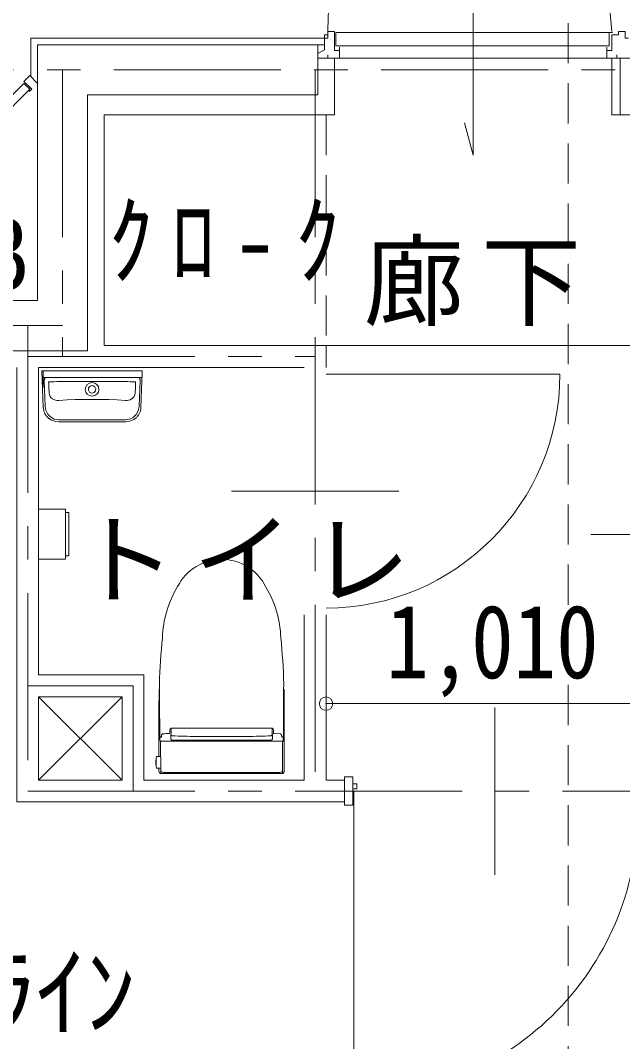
# Model space of a CAD drawing. Units: millimetres at full size; details may follow other scales. Extents: x -443943 to 462275, y -43546 to 79452.
# Drawn here: x -1579 to 223, y 51299 to 54354 of the extents above; entities that cross this region are included whole.
import ezdxf
from ezdxf.enums import TextEntityAlignment as Align

# ---------------------------------------------------------------- set-up
doc = ezdxf.new("R2010")
doc.units = ezdxf.units.MM
doc.header["$LTSCALE"] = 100
doc.header["$PDMODE"] = 32
doc.header["$PDSIZE"] = 40
doc.linetypes.add('CHAIN1', pattern=[8, 5, -1, 1, -1])
doc.linetypes.add('DASHED1', pattern=[1.8, 1.2, -0.6])
for name, color, linetype, lineweight in [('0-0_仕上', 4, 'Continuous', 9), ('4-0_仕上', 7, 'Continuous', 15), ('4-1_通り芯', 4, 'Continuous', 9), ('4-2_躯体', 3, 'Continuous', 20), ('4-3_建具', 4, 'Continuous', 9), ('4-4_寸法', 7, 'Continuous', 15), ('4-5_文字', 7, 'Continuous', 15), ('4-B_E-PANL', 1, 'Continuous', 18)]:
    doc.layers.add(name, color=color, linetype=linetype, lineweight=lineweight)
doc.styles.add('ＭＳ ゴシック', font='')
doc.styles.get('ＭＳ ゴシック').set_extended_font_data('MS Gothic')

msp = doc.modelspace()

# ---------------------------------------------------------------- linework, layer by layer
at = {"layer": '0-0_仕上', "color": 7, "lineweight": 15}
for p, q in [((-1550.8, 54188.5), (-1568.4, 54170.9)), ((-1527.4, 54165.2), (-1550.8, 54188.5)), ((-2177.4, 53556.2), (-1568.4, 54165.2)), ((-1568.4, 54170.9), (-1545.1, 54147.5)), ((-1568.4, 54165.2), (-1550.8, 54147.5)), ((-1550.8, 54147.5), (-2159.7, 53538.5)), ((-1545.1, 54147.5), (-1552.2, 54140.5))]:
    msp.add_line(p, q, dxfattribs=at)
at = {"layer": '0-0_仕上'}
for p, q in [((-1510.3, 53196.2), (-1514.2, 53305.7)), ((-1214.2, 53305.7), (-1514.2, 53305.7)), ((-1511.2, 53305.7), (-1511.2, 53255.6)), ((-1214.2, 53305.7), (-1214.8, 53288.6)), ((-1217.8, 53285.7), (-1510.6, 53285.7)), ((-1510.6, 53285.7), (-1510.6, 53285.7)), ((-1510.6, 53285.7), (-1510.6, 53285.7)), ((-1505.1, 53199.6), (-1507.8, 53277.4)), ((-1498.4, 53285.7), (-1498.5, 53285.7)), ((-1494.4, 53272.9), (-1494.1, 53264.3)), ((-1478.1, 53272.9), (-1494.4, 53272.9)), ((-1470, 53273), (-1478.1, 53272.9)), ((-1461.8, 53273), (-1470, 53273)), ((-1453.7, 53273), (-1461.8, 53273)), ((-1445.6, 53273), (-1453.7, 53273)), ((-1437.4, 53273.1), (-1445.6, 53273)), ((-1429.3, 53273.1), (-1437.4, 53273.1)), ((-1421.2, 53273.1), (-1429.3, 53273.1)), ((-1413, 53273.2), (-1421.2, 53273.1)), ((-1409, 53273.2), (-1413, 53273.2)), ((-1404.9, 53273.3), (-1409, 53273.2)), ((-1400.8, 53273.3), (-1404.9, 53273.3)), ((-1396.8, 53273.4), (-1400.8, 53273.3)), ((-1392.7, 53273.4), (-1396.8, 53273.4)), ((-1388.6, 53273.5), (-1392.7, 53273.4)), ((-1384.5, 53273.6), (-1388.6, 53273.5)), ((-1380.5, 53273.6), (-1384.5, 53273.6)), ((-1376.4, 53273.7), (-1380.5, 53273.6)), ((-1372.3, 53273.8), (-1376.4, 53273.7)), ((-1370.3, 53273.8), (-1372.3, 53273.8)), ((-1368.2, 53273.8), (-1370.3, 53273.8)), ((-1366.2, 53273.8), (-1368.2, 53273.8)), ((-1366.2, 53273.8), (-1364.2, 53273.8)), ((-1364.2, 53273.8), (-1362.1, 53273.8)), ((-1360.1, 53273.8), (-1362.1, 53273.8)), ((-1358, 53273.8), (-1360.1, 53273.8)), ((-1356, 53273.8), (-1358, 53273.8)), ((-1351.9, 53273.7), (-1356, 53273.8)), ((-1347.8, 53273.6), (-1351.9, 53273.7)), ((-1343.8, 53273.6), (-1347.8, 53273.6)), ((-1339.7, 53273.5), (-1343.8, 53273.6)), ((-1335.6, 53273.4), (-1339.7, 53273.5)), ((-1331.6, 53273.4), (-1335.6, 53273.4)), ((-1327.5, 53273.3), (-1331.6, 53273.4)), ((-1323.4, 53273.3), (-1327.5, 53273.3)), ((-1319.4, 53273.2), (-1323.4, 53273.3)), ((-1315.3, 53273.2), (-1319.4, 53273.2)), ((-1307.2, 53273.1), (-1315.3, 53273.2)), ((-1299, 53273.1), (-1307.2, 53273.1)), ((-1290.9, 53273.1), (-1299, 53273.1)), ((-1282.8, 53273), (-1290.9, 53273.1)), ((-1274.6, 53273), (-1282.8, 53273)), ((-1266.5, 53273), (-1274.6, 53273)), ((-1258.4, 53273), (-1266.5, 53273)), ((-1250.2, 53272.9), (-1258.4, 53273)), ((-1234, 53272.9), (-1250.2, 53272.9)), ((-1234.3, 53264.4), (-1234, 53272.9)), ((-1229.8, 53285.7), (-1229.9, 53285.7)), ((-1223.2, 53199.6), (-1220.5, 53277.4)), ((-1215.2, 53276.4), (-1218, 53196.2)), ((-1217.8, 53285.7), (-1217.8, 53285.7)), ((-1215.1, 53277.6), (-1215.2, 53276.4)), ((-1215.1, 53280.2), (-1215.1, 53279.5)), ((-1215.1, 53277.6), (-1215.1, 53279.5)), ((-1215, 53281.2), (-1214.8, 53288.4)), ((-1215, 53280.4), (-1215, 53281.2)), ((-1214.8, 53288.4), (-1214.8, 53288.6)), ((-1494.1, 53264.3), (-1493.8, 53255.7)), ((-1493.8, 53255.7), (-1493.2, 53238.5)), ((-1235.1, 53238.6), (-1234.5, 53255.8)), ((-1234.5, 53255.8), (-1234.3, 53264.4)), ((-1493.2, 53238.5), (-1492.2, 53234.2)), ((-1491.9, 53233.4), (-1490.7, 53230.5)), ((-1487.4, 53225.7), (-1483.2, 53221.9)), ((-1482.4, 53221.3), (-1473.4, 53217.4)), ((-1473.4, 53217.4), (-1468.7, 53216.8)), ((-1468.2, 53216.8), (-1466.3, 53216.9)), ((-1466.3, 53216.9), (-1464, 53217.1)), ((-1464, 53217.1), (-1439.3, 53218.2)), ((-1439.3, 53218.2), (-1414.6, 53219.2)), ((-1414.6, 53219.2), (-1402.2, 53219.5)), ((-1402.2, 53219.5), (-1389.8, 53219.7)), ((-1389.8, 53219.7), (-1364.2, 53219.7)), ((-1364.2, 53219.7), (-1351.2, 53219.7)), ((-1351.2, 53219.7), (-1338.6, 53219.7)), ((-1338.6, 53219.7), (-1326.1, 53219.5)), ((-1326.1, 53219.5), (-1313.7, 53219.2)), ((-1313.7, 53219.2), (-1289, 53218.2)), ((-1289, 53218.2), (-1264.3, 53217.1)), ((-1264.3, 53217.1), (-1263.5, 53217)), ((-1263.3, 53217), (-1262, 53216.9)), ((-1259.7, 53216.8), (-1254.9, 53217.4)), ((-1254.9, 53217.4), (-1249.9, 53219.1)), ((-1249.9, 53219.1), (-1245.9, 53221.3)), ((-1245.9, 53221.3), (-1245.1, 53221.8)), ((-1245.1, 53221.8), (-1240.9, 53225.7)), ((-1240.9, 53225.7), (-1238.7, 53228.6)), ((-1238.7, 53228.6), (-1237.7, 53230.4)), ((-1237.7, 53230.4), (-1236.4, 53233.4)), ((-1236.4, 53233.4), (-1236.3, 53233.8)), ((-1236.1, 53234.5), (-1235.1, 53238.6)), ((-1510.2, 53194.5), (-1510.3, 53196.2)), ((-1510.2, 53194.5), (-1510.2, 53194.5)), ((-1218, 53196.2), (-1218.1, 53194.5)), ((-1218.1, 53194.5), (-1218.1, 53194.5)), ((-1488.9, 53159.8), (-1495.8, 53165)), ((-1464.7, 53153.1), (-1473.1, 53153.8)), ((-1464.7, 53153.1), (-1464.7, 53153.1)), ((-1263.6, 53153.1), (-1464.7, 53153.1)), ((-1463.6, 53158.7), (-1264.7, 53158.7)), ((-1263.6, 53153.1), (-1263.6, 53153.1)), ((-1232.5, 53165), (-1239.4, 53159.8)), ((-1444.2, 52891.7), (-1524.2, 52891.7)), ((-1444.2, 52741.7), (-1444.2, 52891.7)), ((-1444.2, 52881.7), (-1434.2, 52881.7)), ((-1434.2, 52881.7), (-1434.2, 52751.7)), ((-1524.2, 52741.7), (-1444.2, 52741.7)), ((-1434.2, 52751.7), (-1444.2, 52751.7)), ((-1162.5, 52361.7), (-1162.7, 52363.1)), ((-790.6, 52363.1), (-790.8, 52361.7)), ((-1163.4, 52351.7), (-1163.4, 52351.2)), ((-1163.3, 52351.7), (-1163.4, 52351.7)), ((-1162.5, 52352.4), (-1163, 52352.2)), ((-1163, 52352.2), (-1163, 52352.2)), ((-1162.2, 52352.5), (-1162.5, 52352.4)), ((-790.8, 52352.4), (-790.3, 52352.2)), ((-790, 52351.7), (-789.9, 52351.2)), ((-789.1, 52279.1), (-789.1, 52109.1)), ((-1164.2, 52151.8), (-1164.2, 52248.2)), ((-1127, 52236.6), (-1128.1, 52236.2)), ((-1127.9, 52236.3), (-1127.9, 52233)), ((-827.7, 52236.7), (-1125.7, 52236.7)), ((-825.4, 52233), (-825.4, 52236.3)), ((-1161.7, 52231.2), (-1161.7, 52230.1)), ((-1159.6, 52209.5), (-1157.9, 52209.5)), ((-1131.7, 52230.7), (-1131.7, 52223.7)), ((-1128.8, 52215.8), (-1128.9, 52215.1)), ((-1128.9, 52215.1), (-1128.9, 52213.7)), ((-1128.7, 52217.2), (-1128.4, 52217.5)), ((-1128.4, 52217.5), (-1128.4, 52217.5)), ((-1051.7, 52211.7), (-1052.7, 52211.7)), ((-900.7, 52211.7), (-901.7, 52211.7)), ((-824.9, 52217.5), (-825, 52217.5)), ((-824.6, 52217.2), (-824.9, 52217.5)), ((-824.5, 52215.1), (-824.5, 52215.8)), ((-824.4, 52213.7), (-824.5, 52215.1)), ((-824.3, 52207.9), (-824.3, 52207.9)), ((-821.7, 52223.7), (-821.7, 52230.7)), ((-818.9, 52220.7), (-818.9, 52220.7)), ((-801.5, 52219.8), (-818.9, 52220.7)), ((-793.8, 52209.5), (-795.5, 52209.5)), ((-791.6, 52230.1), (-791.6, 52231.2)), ((-1160.6, 52198), (-1159.6, 52196.7)), ((-1159.3, 52187), (-1159.3, 52187)), ((-1158.3, 52197.8), (-982, 52197.6)), ((-1125.4, 52200.5), (-828, 52200.5)), ((-982, 52197.6), (-982, 52197.5)), ((-982, 52197.5), (-971.4, 52197.5)), ((-981.7, 52198.4), (-981.7, 52197.5)), ((-981.2, 52198.9), (-981.2, 52198.9)), ((-972.2, 52198.9), (-981.2, 52198.9)), ((-971.7, 52198.4), (-971.7, 52197.5)), ((-971.4, 52197.6), (-795, 52197.8)), ((-971.4, 52197.5), (-971.4, 52197.6)), ((-794.1, 52187), (-794.1, 52187)), ((-793.8, 52196.6), (-792.7, 52198)), ((-1172.3, 52121.1), (-1172.3, 52147.1)), ((-1170.6, 52151.9), (-1170.3, 52151.9)), ((-1170.3, 52151.8), (-1159.8, 52151.8)), ((-1170.3, 52116.4), (-1170.6, 52116.4)), ((-1159.8, 52116.4), (-1170.3, 52116.4)), ((-1164.2, 52109.1), (-1164.2, 52116.4)), ((-797.2, 52100.7), (-1156.1, 52100.7))]:
    msp.add_line(p, q, dxfattribs=at)
for points in [[(-1499.8, 53285.7), (-1504.6, 53284.1), (-1507.5, 53279.9), (-1507.8, 53277.4)], [(-1228.5, 53285.7), (-1223.6, 53284), (-1220.8, 53279.8), (-1220.5, 53277.4)], [(-1364.2, 53261.2), (-1370.5, 53259.3), (-1374.6, 53254.1), (-1375.1, 53247.4), (-1372.1, 53242), (-1366.2, 53238.9), (-1364.2, 53238.7)], [(-1364.2, 53238.7), (-1358.1, 53240.5), (-1354, 53245.2), (-1353.1, 53251.7), (-1356, 53257.7), (-1361.4, 53260.9), (-1364.1, 53261.2)], [(-1505.1, 53199.6), (-1502.8, 53187.3), (-1497.2, 53176.2), (-1488.7, 53167.3), (-1478, 53161.3), (-1463.6, 53158.7)], [(-1264.7, 53158.7), (-1252.3, 53160.6), (-1241.1, 53166.2), (-1232.1, 53174.9), (-1226.1, 53185.7), (-1223.2, 53199.6)], [(-1473.1, 53153.8), (-1485.6, 53158), (-1488.9, 53159.8)], [(-1239.4, 53159.8), (-1251.7, 53154.6), (-1263.6, 53153.1)]]:
    msp.add_lwpolyline(points, dxfattribs=at)
for centre, radius, start, end in [((-1510.6, 53288.7), 3, 182, 270), ((-1217.8, 53288.7), 3, 270, 358), ((-1364.2, 53250), 20.4, 90.0003, 269.9997), ((-1364.2, 53250), 20.4, 270.0002, 89.9998), ((-1470.4, 53240.9), 22.8, 207.0773, 212.5657), ((-1468.9, 53241.8), 24.6, 212.5452, 220.9951), ((-1260.3, 53243.4), 26.5, 266.3839, 271.4334), ((-1265.7, 53243.1), 30.8, 342.4253, 343.796), ((-1466.3, 53197.6), 44, 184.1053, 193.5711), ((-1466.4, 53197.6), 43.9, 193.5626, 205.096), ((-1261.9, 53197.6), 43.9, 334.9038, 346.4377), ((-1262, 53197.6), 44, 346.4289, 355.8947), ((-1466.4, 53197.6), 44, 205.0872, 210.7981), ((-1466.1, 53197.7), 44.2, 210.7967, 222.1702), ((-1465.9, 53198), 44.6, 222.1621, 227.7651), ((-1262.5, 53198), 44.6, 312.2353, 317.8376), ((-1262.2, 53197.7), 44.2, 317.8295, 329.2036), ((-1262, 53197.6), 44, 329.2021, 334.9126), ((-975.3, 52592.4), 149.3, 90.5044, 152.8902), ((-978, 52592.4), 149.3, 27.1098, 89.4956), ((-836.5, 52496), 317.6, 148.8234, 178.0194), ((-1116.9, 52496), 317.6, 1.9806, 31.1766), ((1129.5, 52291.5), 2293.6, 174.6085, 178.0645), ((-3082.8, 52291.5), 2293.6, 1.9355, 5.3915), ((-1107.9, 52366.1), 54.9, 176.9848, 183.0902), ((-1296.8, 52351.4), 134.7, 358.5572, 4.3602), ((-656.5, 52351.4), 134.7, 175.6398, 181.4428), ((-845.4, 52366.1), 54.9, 356.9098, 3.0152), ((3257.8, 52269.8), 4422.1, 179.159, 180.2801), ((1123.4, 52290.7), 2287.7, 178.4823, 178.8962), ((-1162.5, 52351.4), 0.94, 122.8833, 158.6081), ((-1162.4, 52351.4), 0.97, 123.2492, 158.1772), ((4333.2, 52312), 5495.5, 179.6848, 180.8421), ((-1834.7, 52350.8), 672.5, 359.2691, 359.7674), ((-6286.5, 52312), 5495.5, 359.1579, 0.3152), ((-118.6, 52350.8), 672.5, 180.2326, 180.7309), ((-790.9, 52351.4), 0.97, 21.8565, 56.7845), ((-3075, 52290.7), 2285.9, 1.1036, 1.5179), ((-3292.1, 52287.9), 2503.1, 359.7998, 1.0728), ((-1125.7, 52230.7), 6, 112.9975, 180), ((-1126.9, 52233.5), 2.92, 114.1608, 130.7724), ((-1125.7, 52230.7), 6, 90, 112.9975), ((-827.7, 52230.7), 6, 67.0025, 90), ((-827.7, 52230.7), 6, 360, 67.0025), ((-1018.2, 52217.1), 143.7, 178.3076, 187.6348), ((-1058.3, 52225.9), 103.5, 177.7037, 188.5676), ((-1159.6, 52210.5), 1, 179.9752, 269.9751), ((-1157.9, 52210.7), 1.2, 275.478, 349.0902), ((-1181.8, 52216.1), 25.6, 348.1948, 0.5212), ((-1152.9, 52216), 3.25, 116.7139, 174.6682), ((-1151.6, 52215), 4.78, 91.7905, 125.656), ((-1498, 58632.9), 6422.5, 273.0903, 273.24563), ((-1134.4, 52223.5), 2.73, 269.9665, 3.5248), ((-855.2, 52207.3), 273.8, 178.6604, 179.8784), ((-7270, 51710.6), 6161.2, 4.60006, 4.6301), ((-1119.7, 52215.7), 9.13, 170.6396, 179.2893), ((-1120.9, 52206.8), 8.1, 195.1816, 209.8469), ((-1285, 52229.7), 157.1, 355.5385, 1.21), ((-1124.9, 52217.5), 3.5, 179.7127, 266.8161), ((-1042.2, 53671), 1459.4, 266.745, 269.5893), ((-980.8, 63184.9), 10973.5, 269.62991, 270.02151), ((-972.5, 63184.9), 10973.4, 269.97849, 270.37009), ((-911.2, 53672.7), 1461.1, 270.4125, 273.2534), ((-828.5, 52217.5), 3.5, 273.184, 0.2892), ((-668.3, 52229.7), 157.1, 178.79, 184.4615), ((-832.4, 52206.8), 8.1, 330.1531, 344.8184), ((-833.6, 52215.7), 9.14, 0.7091, 9.3597), ((32895.8, 49503.2), 33828.4, 175.41411, 175.41959), ((-1098.1, 52207.3), 273.8, 0.1216, 1.3396), ((-819, 52223.4), 2.65, 175.9446, 271.0681), ((-801.7, 52215.3), 4.5, 52.6202, 88.4561), ((-800.7, 52215.8), 3.5, 7.1576, 60.2124), ((-771.5, 52216.1), 25.6, 179.482, 191.7984), ((-795.5, 52210.6), 1.07, 187.3344, 270.2789), ((-812.3, 52218.7), 20.8, 334.0261, 10.3081), ((-935.2, 52217.1), 143.7, 352.3652, 1.6924), ((-1177.5, 52233.8), 385.8, 358.3092, 359.4272), ((-1158.5, 52196.8), 1.07, 82.7808, 187.1903), ((-239.5, 52928.2), 1175.4, 218.4836, 218.4891), ((-1224.5, 52190.5), 65.3, 358.3426, 5.335), ((169686485.1, 989993.4), 169690235.8, 180.31665, 180.31668), ((2239555.6, 64570.7), 2240749.1, 180.31661, 180.31665), ((-1117.8, 52211.5), 13.4, 220.4623, 235.3603), ((-981.2, 52198.4), 0.5, 89.891, 179.8906), ((-972.2, 52198.4), 0.5, 0.1094, 90.109), ((-835.6, 52211.5), 13.4, 304.6397, 319.5377), ((-794.9, 52196.8), 1.07, 352.7535, 97.2754), ((-169688420.9, 989993.3), 169690218.3, 359.68332, 359.68335), ((-728.8, 52190.5), 65.3, 174.665, 181.6574), ((-1095.5, 52134.1), 78, 170.94, 179.9999), ((-1121.2, 52134.1), 52.8, 160.7591, 165.5973), ((-1172.2, 52147.2), 0.2, 165.5964, 191.129), ((-1170.6, 52151.4), 0.5, 90, 160.7591), ((-1095.5, 52134.1), 78, 180.0001, 189.06), ((-1121.2, 52134.1), 52.8, 194.4027, 199.2409), ((-1172.2, 52121), 0.2, 168.027, 194.4027), ((-1170.6, 52116.9), 0.5, 199.2409, 270), ((-1151.3, 52111.7), 7.58, 173.5905, 276.811), ((-802, 52111.7), 7.58, 263.189, 6.4095), ((-1156.8, 52108.1), 7.47, 172.5899, 275.8681), ((-975, -97330.8), 149435, 90.00065, 90.06727), ((-978.3, -97330.8), 149435, 89.93273, 89.99935), ((-796.5, 52108.1), 7.47, 264.1319, 7.4101)]:
    msp.add_arc(centre, radius, start, end, dxfattribs=at)
at = {"layer": '4-0_仕上', "linetype": 'DASHED1'}
for p, q in [((60.8, 55065.7), (60.8, 48435.7)), ((-664.2, 54070.7), (-664.2, 53380.7))]:
    msp.add_line(p, q, dxfattribs=at)
at = {"layer": '4-0_仕上'}
for p, q in [((-1547.9, 54300.7), (-669.2, 54300.7)), ((-1547.9, 54300.7), (-1547.9, 54185.7)), ((-639.2, 54240.7), (-639.2, 54070.7)), ((190.8, 54240.7), (190.8, 54070.7)), ((215.8, 54240.7), (215.8, 54070.7)), ((-1327.9, 54070.7), (-1327.9, 53380.7)), ((-1327.9, 54070.7), (-639.2, 54070.7)), ((190.8, 54070.7), (1115.8, 54070.7)), ((-1327.9, 53380.7), (-664.2, 53380.7)), ((-1524.2, 53315.7), (-729.2, 53315.7)), ((-1524.2, 53315.7), (-1524.2, 52395.7)), ((-729.2, 52575.7), (-729.2, 52080.7)), ((-664.2, 52575.7), (-664.2, 52080.7)), ((-1209.2, 52080.7), (-729.2, 52080.7))]:
    msp.add_line(p, q, dxfattribs=at)
at = {"layer": '4-0_仕上', "color": 4, "lineweight": 9}
for p, q in [((-664.2, 53380.7), (345.8, 53380.7)), ((-1524.2, 52330.7), (-1274.2, 52080.7)), ((-1274.2, 52330.7), (-1524.2, 52080.7))]:
    msp.add_line(p, q, dxfattribs=at)
at = {"layer": '4-0_仕上'}
for points in [[(-1589.2, 53315.7), (-1589.2, 52015.7), (-609.2, 52015.7)], [(-1524.2, 52395.7), (-1209.2, 52395.7), (-1209.2, 52080.7)], [(-1524.2, 52330.7), (-1274.2, 52330.7), (-1274.2, 52080.7)], [(-1524.2, 52330.7), (-1524.2, 52080.7), (-1274.2, 52080.7)]]:
    msp.add_lwpolyline(points, dxfattribs=at)
at = {"layer": '4-1_通り芯', "linetype": 'CHAIN1'}
for p, q in [((-6899.2, 54205.7), (1240.8, 54205.7)), ((-1452.9, 54205.7), (-1452.9, 53348.2)), ((-696.7, 54205.7), (-696.7, 52048.2)), ((-4973.6, 53440.7), (-1452.9, 53440.7)), ((-1556.7, 53440.7), (-1556.7, 52048.2)), ((-1556.7, 53348.2), (-696.7, 53348.2)), ((-1556.7, 52048.2), (1213.3, 52048.2))]:
    msp.add_line(p, q, dxfattribs=at)
msp.add_lwpolyline([(-1556.7, 52363.2), (-1241.7, 52363.2), (-1241.7, 52048.2)], dxfattribs=at)
at = {"layer": '4-2_躯体'}
for p, q in [((-1527.9, 54280.7), (-669.2, 54280.7)), ((-1527.9, 54280.7), (-1527.9, 53515.7)), ((-669.2, 54265.7), (-669.2, 54300.7)), ((-669.2, 54265.7), (-689.2, 54254.2)), ((-689.2, 54254.2), (-689.2, 54130.7)), ((-1377.9, 54130.7), (-1377.9, 53365.7)), ((-1377.9, 54130.7), (-689.2, 54130.7)), ((-3915.4, 53515.7), (-1527.9, 53515.7)), ((-2939.2, 53365.7), (-1377.9, 53365.7))]:
    msp.add_line(p, q, dxfattribs=at)
at = {"layer": '4-2_躯体', "linetype": 'DASHED1'}
msp.add_line((-689.2, 54254.2), (-689.2, 54280.7), dxfattribs=at)
at = {"layer": '4-3_建具'}
for p, q in [((190.8, 54320.7), (116.8, 55167.5)), ((-224.2, 54550.7), (-224.2, 53950.7)), ((-669.2, 54310.7), (-659.2, 54310.7)), ((-639.2, 54263.7), (-639.2, 54320.7)), ((193.3, 54317.7), (-635.2, 54317.7)), ((-635.2, 54317.7), (-635.2, 54277.7)), ((182.8, 54277.7), (182.8, 54317.7)), ((-659.2, 54240.7), (-659.2, 54250.7)), ((-624.2, 54263.7), (-639.2, 54263.7)), ((-635.2, 54277.7), (182.8, 54277.7)), ((-624.2, 54240.7), (-624.2, 54273.7)), ((175.8, 54273.7), (175.8, 54240.7)), ((205.8, 54240.7), (205.8, 54250.7)), ((-689.2, 54240.7), (265.8, 54240.7)), ((-224.2, 53950.7), (-250, 54047.3)), ((-664.2, 53295.7), (35.8, 53295.7)), ((-946.7, 52945.7), (-446.7, 52945.7)), ((628.3, 52815.7), (128.3, 52815.7)), ((-159.2, 52298.2), (-159.2, 51798.2)), ((-581, 52048.2), (-581, 51134.9))]:
    msp.add_line(p, q, dxfattribs=at)
at = {"layer": '4-3_建具', "color": 7, "lineweight": 15}
for p, q in [((-669.2, 54310.7), (-669.2, 54300.7)), ((-664.2, 53380.7), (-664.2, 53315.7)), ((-664.2, 52080.7), (-609.2, 52080.7))]:
    msp.add_line(p, q, dxfattribs=at)
at = {"layer": '4-3_建具'}
for points in [[(-639.2, 54320.7), (-659.2, 54320.7), (-659.2, 54300.7), (-669.2, 54300.7)], [(240.8, 54300.7), (230.8, 54300.7), (230.8, 54320.7), (210.8, 54320.7), (210.8, 54310.7), (190.8, 54310.7), (190.8, 54263.7), (175.8, 54263.7)]]:
    msp.add_lwpolyline(points, dxfattribs=at)
at = {"layer": '4-3_建具', "color": 7, "lineweight": 15}
msp.add_lwpolyline([(-584.2, 52005.7), (-584.2, 52090.7), (-609.2, 52090.7), (-609.2, 52005.7)], close=True, dxfattribs=at)
msp.add_lwpolyline([(-584.2, 52054.7), (-572.2, 52054.7), (-572.2, 52069.7), (-584.2, 52069.7)], dxfattribs=at)
at = {"layer": '4-3_建具'}
for centre, radius, start, end in [((190.8, 54320.7), 850, 95, 180), ((-664.2, 53295.7), 700, 270, 0), ((-581, 51984.9), 850, 270, 1.2713)]:
    msp.add_arc(centre, radius, start, end, dxfattribs=at)
at = {"layer": '4-4_寸法'}
msp.add_line((-664.2, 52309.9), (345.8, 52309.9), dxfattribs=at)
msp.add_point((-664.2, 52309.9), dxfattribs=at)

# ---------------------------------------------------------------- texts
at = {"layer": '4-4_寸法', "style": 'ＭＳ ゴシック', "width": 0.85}
msp.add_text('1,010', height=219.9, dxfattribs=at).set_placement((-484.2, 52319.9), align=Align.BOTTOM_LEFT)
at = {"layer": '4-5_文字', "char_height": 219.9, "attachment_point": 7, "style": 'ＭＳ ゴシック'}
for s, insert in [('\\T1.38;\\W0.9;ｸﾛ-ｸ', (-1316, 53574.2)), ('\\T1.36;\\W0.9;MB', (-1872.8, 53544.1)), ('\\T1.17;廊下', (-551.3, 53438.5)), ('\\T1.17;トイレ', (-1413.6, 52621.2))]:
    msp.add_mtext(s, dxfattribs=dict(at, insert=insert))
at = {"layer": '4-B_E-PANL', "style": 'ＭＳ ゴシック'}
msp.add_text('延焼ﾗｲﾝ', height=219.9, dxfattribs=at).set_placement((-2283.5, 51271.8), align=Align.BOTTOM_LEFT)

doc.saveas('drawing.dxf')
